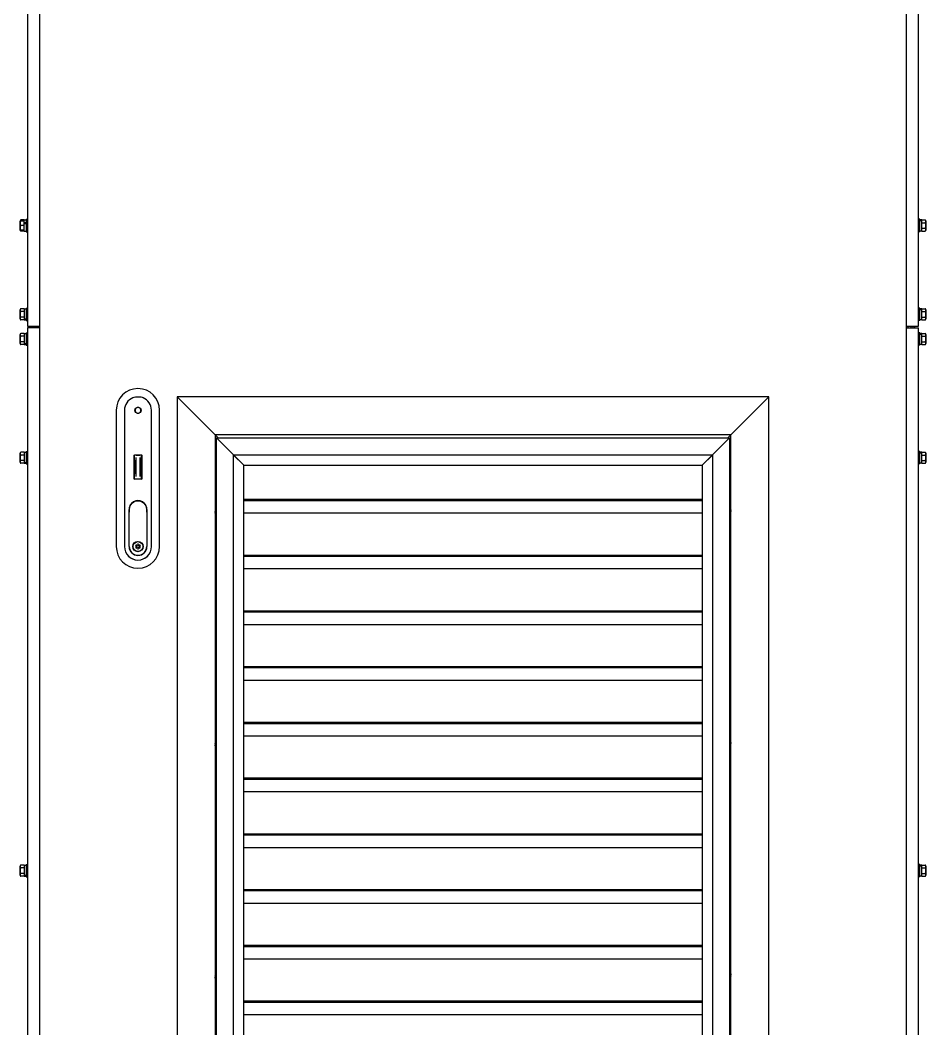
# Model space of a CAD drawing. Extents: x 61367 to 140945, y -1257 to 25588.
# Drawn here: x 92338 to 93216, y 14477 to 15454 of the extents above; entities that cross this region are included whole.
import ezdxf

# ---------------------------------------------------------------- set-up
doc = ezdxf.new("R2010")
doc.units = 0
doc.header["$MEASUREMENT"] = 0
doc.layers.get('0').update_dxf_attribs({"linetype": 'CONTINUOUS'})
for name, color, linetype in [('2401-00300-M6-16HWMC_0', 7, 'CONTINUOUS'), ('2401-00695-M4-16ST_0', 7, 'CONTINUOUS'), ('4212-62832_1_0', 7, 'CONTINUOUS'), ('4212-73754_1_0', 7, 'CONTINUOUS'), ('4212-73755_1_0', 7, 'CONTINUOUS'), ('4212-KH004_041_0', 7, 'CONTINUOUS'), ('4212-KH010_041_0', 7, 'CONTINUOUS'), ('WATER-PROOF-INNER-DOWN_0', 7, 'CONTINUOUS'), ('WATER-PROOF-INNER-SIDE_0', 7, 'CONTINUOUS'), ('WATER-PROOF-INNER_0', 7, 'CONTINUOUS'), ('WATER-PROOF-OUTER-DOWN_0', 7, 'CONTINUOUS'), ('WATER-PROOF-OUTER-SIDE_0', 7, 'CONTINUOUS'), ('WSP-0814_1_0', 7, 'CONTINUOUS'), ('WSP-0814_3_0', 7, 'CONTINUOUS')]:
    doc.layers.add(name, color=color, linetype=linetype)

# ---------------------------------------------------------------- blocks, each defined once
blk = doc.blocks.new('RYHTHYT')
at = {"layer": '2401-00300-M6-16HWMC_0', "color": 7, "linetype": 'Continuous'}
for p, q in [((-33466.09, -68442.52), (-33466.09, -68433.81)), ((-33466.05, -68433.53), (-33462.09, -68433.53)), ((-33462.09, -68432.81), (-33465.57, -68432.81)), ((-33462.09, -68443.54), (-33462.09, -68432.79)), ((-33462.09, -68432.79), (-33460.44, -68432.79)), ((-33462.09, -68435.15), (-33460.44, -68435.15)), ((-33462.09, -68436.07), (-33460.44, -68436.07)), ((-33460.44, -68432.16), (-33460.44, -68444.16)), ((-33460.44, -68432.16), (-33458.99, -68432.16)), ((-32594.54, -68432.16), (-32595.99, -68432.16)), ((-32594.54, -68444.16), (-32594.54, -68432.16)), ((-32592.89, -68432.79), (-32594.54, -68432.79)), ((-32592.89, -68433.22), (-32594.54, -68433.22)), ((-32592.89, -68433.71), (-32594.54, -68433.71)), ((-32592.89, -68443.54), (-32592.89, -68432.79)), ((-32592.89, -68432.81), (-32589.41, -68432.81)), ((-32592.89, -68435.49), (-32589.41, -68435.49)), ((-32588.89, -68433.81), (-32588.89, -68442.52)), ((-33462.09, -68442.8), (-33466.05, -68442.8)), ((-33462.09, -68438.16), (-33465.57, -68438.16)), ((-33462.09, -68443.52), (-33465.57, -68443.52)), ((-33462.09, -68443.54), (-33460.44, -68443.54)), ((-33460.44, -68444.16), (-33458.99, -68444.16)), ((-32594.54, -68444.16), (-32595.99, -68444.16)), ((-32592.89, -68443.54), (-32594.54, -68443.54)), ((-32592.89, -68440.84), (-32589.41, -68440.84)), ((-32592.89, -68443.52), (-32589.41, -68443.52)), ((-33466.09, -68528.52), (-33466.09, -68519.81)), ((-33462.09, -68518.81), (-33465.57, -68518.81)), ((-33462.09, -68521.49), (-33465.57, -68521.49)), ((-33462.09, -68518.79), (-33462.09, -68529.54)), ((-33462.09, -68518.79), (-33460.44, -68518.79)), ((-33460.44, -68518.16), (-33460.44, -68530.16)), ((-33460.44, -68518.16), (-33458.99, -68518.16)), ((-32594.54, -68518.16), (-32595.99, -68518.16)), ((-32594.54, -68530.16), (-32594.54, -68518.16)), ((-32592.89, -68518.79), (-32594.54, -68518.79)), ((-32592.89, -68519.22), (-32594.54, -68519.22)), ((-32592.89, -68519.71), (-32594.54, -68519.71)), ((-32592.89, -68529.54), (-32592.89, -68518.79)), ((-32592.89, -68518.81), (-32589.41, -68518.81)), ((-32592.89, -68521.49), (-32589.41, -68521.49)), ((-32588.89, -68519.81), (-32588.89, -68528.52)), ((-33462.09, -68526.84), (-33465.57, -68526.84)), ((-33462.09, -68529.52), (-33465.57, -68529.52)), ((-33462.09, -68528.61), (-33460.44, -68528.61)), ((-33462.09, -68529.11), (-33460.44, -68529.11)), ((-33462.09, -68529.54), (-33460.44, -68529.54)), ((-33460.44, -68530.16), (-33458.99, -68530.16)), ((-32594.54, -68530.16), (-32595.99, -68530.16)), ((-32592.89, -68529.54), (-32594.54, -68529.54)), ((-32592.89, -68526.84), (-32589.41, -68526.84)), ((-32592.89, -68529.52), (-32589.41, -68529.52)), ((-33466.09, -68552.52), (-33466.09, -68543.81)), ((-33462.09, -68542.81), (-33465.57, -68542.81)), ((-33462.09, -68542.79), (-33462.09, -68553.54)), ((-33462.09, -68542.79), (-33460.44, -68542.79)), ((-33460.44, -68542.16), (-33460.44, -68554.16)), ((-33460.44, -68542.16), (-33458.99, -68542.16)), ((-32594.54, -68542.16), (-32595.99, -68542.16)), ((-32594.54, -68554.16), (-32594.54, -68542.16)), ((-32592.89, -68542.79), (-32594.54, -68542.79)), ((-32592.89, -68543.22), (-32594.54, -68543.22)), ((-32592.89, -68543.71), (-32594.54, -68543.71)), ((-32592.89, -68553.54), (-32592.89, -68542.79)), ((-32592.89, -68542.81), (-32589.41, -68542.81)), ((-32588.89, -68543.81), (-32588.89, -68552.52)), ((-33462.09, -68545.49), (-33465.57, -68545.49)), ((-33462.09, -68550.84), (-33465.57, -68550.84)), ((-33462.09, -68553.52), (-33465.57, -68553.52)), ((-33462.09, -68552.61), (-33460.44, -68552.61)), ((-33462.09, -68553.11), (-33460.44, -68553.11)), ((-33462.09, -68553.54), (-33460.44, -68553.54)), ((-33460.44, -68554.16), (-33458.99, -68554.16)), ((-32594.54, -68554.16), (-32595.99, -68554.16)), ((-32592.89, -68553.54), (-32594.54, -68553.54)), ((-32592.89, -68545.49), (-32589.41, -68545.49)), ((-32592.89, -68550.84), (-32589.41, -68550.84)), ((-32592.89, -68553.52), (-32589.41, -68553.52)), ((-33466.09, -68667.52), (-33466.09, -68658.81)), ((-33462.09, -68657.81), (-33465.57, -68657.81)), ((-33462.09, -68660.49), (-33465.57, -68660.49)), ((-33462.09, -68657.79), (-33462.09, -68668.54)), ((-33462.09, -68657.79), (-33460.44, -68657.79)), ((-33460.44, -68657.16), (-33460.44, -68669.16)), ((-33460.44, -68657.16), (-33458.99, -68657.16)), ((-32594.54, -68657.16), (-32595.99, -68657.16)), ((-32594.54, -68669.16), (-32594.54, -68657.16)), ((-32592.89, -68657.79), (-32594.54, -68657.79)), ((-32592.89, -68658.22), (-32594.54, -68658.22)), ((-32592.89, -68658.71), (-32594.54, -68658.71)), ((-32592.89, -68668.54), (-32592.89, -68657.79)), ((-32592.89, -68657.81), (-32589.41, -68657.81)), ((-32592.89, -68660.49), (-32589.41, -68660.49)), ((-32588.89, -68658.81), (-32588.89, -68667.52)), ((-33462.09, -68665.84), (-33465.57, -68665.84)), ((-33462.09, -68668.52), (-33465.57, -68668.52)), ((-33462.09, -68667.61), (-33460.44, -68667.61)), ((-33462.09, -68668.11), (-33460.44, -68668.11)), ((-33462.09, -68668.54), (-33460.44, -68668.54)), ((-33460.44, -68669.16), (-33458.99, -68669.16)), ((-32594.54, -68669.16), (-32595.99, -68669.16)), ((-32592.89, -68668.54), (-32594.54, -68668.54)), ((-32592.89, -68665.84), (-32589.41, -68665.84)), ((-32592.89, -68668.52), (-32589.41, -68668.52)), ((-33466.09, -69067.52), (-33466.09, -69058.81)), ((-33462.09, -69057.81), (-33465.57, -69057.81)), ((-33462.09, -69060.49), (-33465.57, -69060.49)), ((-33462.09, -69057.79), (-33462.09, -69068.54)), ((-33462.09, -69057.79), (-33460.44, -69057.79)), ((-33460.44, -69057.16), (-33460.44, -69069.16)), ((-33460.44, -69057.16), (-33458.99, -69057.16)), ((-32594.54, -69057.16), (-32595.99, -69057.16)), ((-32594.54, -69069.16), (-32594.54, -69057.16)), ((-32592.89, -69057.79), (-32594.54, -69057.79)), ((-32592.89, -69058.22), (-32594.54, -69058.22)), ((-32592.89, -69058.71), (-32594.54, -69058.71)), ((-32592.89, -69068.54), (-32592.89, -69057.79)), ((-32592.89, -69057.81), (-32589.41, -69057.81)), ((-32592.89, -69060.49), (-32589.41, -69060.49)), ((-32588.89, -69058.81), (-32588.89, -69067.52)), ((-33462.09, -69065.84), (-33465.57, -69065.84)), ((-33462.09, -69068.52), (-33465.57, -69068.52)), ((-33462.09, -69067.61), (-33460.44, -69067.61)), ((-33462.09, -69068.11), (-33460.44, -69068.11)), ((-33462.09, -69068.54), (-33460.44, -69068.54)), ((-33460.44, -69069.16), (-33458.99, -69069.16)), ((-32594.54, -69069.16), (-32595.99, -69069.16)), ((-32592.89, -69068.54), (-32594.54, -69068.54)), ((-32592.89, -69065.84), (-32589.41, -69065.84)), ((-32592.89, -69068.52), (-32589.41, -69068.52))]:
    blk.add_line(p, q, dxfattribs=at)
for centre, start, end in [((-33464.87, -68433.81), 166.60803, 180), ((-33464.87, -68433.81), 124.94801, 166.60653), ((-32590.11, -68433.81), 0, 55.05199), ((-33464.87, -68442.52), 180, 193.39197), ((-33464.87, -68442.52), 193.39361, 235.05199), ((-32590.11, -68442.52), 304.94801, 0), ((-33464.87, -68519.81), 124.94801, 180), ((-32590.11, -68519.81), 0, 55.05199), ((-33464.87, -68528.52), 180, 235.05199), ((-32590.11, -68528.52), 304.94801, 0), ((-33464.87, -68543.81), 124.94801, 180), ((-32590.11, -68543.81), 0, 55.05199), ((-33464.87, -68552.52), 180, 235.05199), ((-32590.11, -68552.52), 304.94801, 0), ((-33464.87, -68658.81), 124.94801, 180), ((-32590.11, -68658.81), 0, 55.05199), ((-33464.87, -68667.52), 180, 235.05199), ((-32590.11, -68667.52), 304.94801, 0), ((-33464.87, -69058.81), 124.94801, 180), ((-32590.11, -69058.81), 0, 55.05199), ((-33464.87, -69067.52), 180, 235.05199), ((-32590.11, -69067.52), 304.94801, 0)]:
    blk.add_arc(centre, 1.22, start, end, dxfattribs=at)
for points, knots in [([(-33465.57, -68433.53), (-33465.82, -68433.84), (-33466.04, -68434.66), (-33466.06, -68435.85), (-33466.04, -68437.03), (-33465.82, -68437.86), (-33465.57, -68438.16)], [0, 0, 0, 0, 0.250791, 0.499999, 0.749207, 1, 1, 1, 1]), ([(-33465.57, -68432.81), (-33465.69, -68432.9), (-33465.89, -68433.12), (-33465.98, -68433.4), (-33466, -68433.52)], [0, 0, 0, 0, 0.538812, 1, 1, 1, 1]), ([(-32589.41, -68435.49), (-32589.29, -68435.41), (-32589.11, -68435.21), (-32588.94, -68434.73), (-32588.91, -68434.15), (-32588.94, -68433.56), (-32589.11, -68433.09), (-32589.29, -68432.89), (-32589.41, -68432.81)], [0, 0, 0, 0, 0.143491, 0.266268, 0.499999, 0.733731, 0.856509, 1, 1, 1, 1]), ([(-32589.41, -68440.84), (-32589.14, -68440.47), (-32588.94, -68439.53), (-32588.91, -68438.16), (-32588.94, -68436.8), (-32589.14, -68435.86), (-32589.41, -68435.49)], [0, 0, 0, 0, 0.248888, 0.499999, 0.75111, 1, 1, 1, 1]), ([(-33465.57, -68438.16), (-33465.82, -68438.47), (-33466.04, -68439.3), (-33466.06, -68440.48), (-33466.04, -68441.67), (-33465.82, -68442.49), (-33465.57, -68442.8)], [0, 0, 0, 0, 0.250792, 0.5, 0.749207, 1, 1, 1, 1]), ([(-33466, -68442.8), (-33465.98, -68442.93), (-33465.89, -68443.21), (-33465.69, -68443.43), (-33465.57, -68443.52)], [0, 0, 0, 0, 0.461192, 1, 1, 1, 1]), ([(-32589.41, -68443.52), (-32589.29, -68443.44), (-32589.11, -68443.24), (-32588.94, -68442.77), (-32588.91, -68442.18), (-32588.94, -68441.59), (-32589.11, -68441.12), (-32589.29, -68440.92), (-32589.41, -68440.84)], [0, 0, 0, 0, 0.14349, 0.266269, 0.5, 0.733731, 0.856508, 1, 1, 1, 1]), ([(-33465.57, -68518.81), (-33465.68, -68518.89), (-33465.87, -68519.09), (-33466.04, -68519.56), (-33466.06, -68520.15), (-33466.04, -68520.73), (-33465.87, -68521.21), (-33465.68, -68521.41), (-33465.57, -68521.49)], [0, 0, 0, 0, 0.14349, 0.266269, 0.5, 0.733731, 0.856508, 1, 1, 1, 1]), ([(-33465.57, -68521.49), (-33465.83, -68521.86), (-33466.03, -68522.8), (-33466.06, -68524.16), (-33466.03, -68525.53), (-33465.83, -68526.47), (-33465.57, -68526.84)], [0, 0, 0, 0, 0.248888, 0.499999, 0.75111, 1, 1, 1, 1]), ([(-32589.41, -68521.49), (-32589.29, -68521.41), (-32589.11, -68521.21), (-32588.94, -68520.73), (-32588.91, -68520.15), (-32588.94, -68519.56), (-32589.11, -68519.09), (-32589.29, -68518.89), (-32589.41, -68518.81)], [0, 0, 0, 0, 0.143491, 0.266268, 0.499999, 0.733731, 0.856509, 1, 1, 1, 1]), ([(-32589.41, -68526.84), (-32589.14, -68526.47), (-32588.94, -68525.53), (-32588.91, -68524.16), (-32588.94, -68522.8), (-32589.14, -68521.86), (-32589.41, -68521.49)], [0, 0, 0, 0, 0.248888, 0.499999, 0.75111, 1, 1, 1, 1]), ([(-33465.57, -68526.84), (-33465.68, -68526.92), (-33465.87, -68527.12), (-33466.04, -68527.59), (-33466.06, -68528.18), (-33466.04, -68528.77), (-33465.87, -68529.24), (-33465.68, -68529.44), (-33465.57, -68529.52)], [0, 0, 0, 0, 0.143491, 0.266268, 0.499999, 0.733731, 0.856509, 1, 1, 1, 1]), ([(-32589.41, -68529.52), (-32589.29, -68529.44), (-32589.11, -68529.24), (-32588.94, -68528.77), (-32588.91, -68528.18), (-32588.94, -68527.59), (-32589.11, -68527.12), (-32589.29, -68526.92), (-32589.41, -68526.84)], [0, 0, 0, 0, 0.14349, 0.266269, 0.5, 0.733731, 0.856508, 1, 1, 1, 1]), ([(-33465.57, -68542.81), (-33465.68, -68542.89), (-33465.87, -68543.09), (-33466.04, -68543.56), (-33466.06, -68544.15), (-33466.04, -68544.73), (-33465.87, -68545.21), (-33465.68, -68545.41), (-33465.57, -68545.49)], [0, 0, 0, 0, 0.14349, 0.266269, 0.5, 0.733731, 0.856508, 1, 1, 1, 1]), ([(-32589.41, -68545.49), (-32589.29, -68545.41), (-32589.11, -68545.21), (-32588.94, -68544.73), (-32588.91, -68544.15), (-32588.94, -68543.56), (-32589.11, -68543.09), (-32589.29, -68542.89), (-32589.41, -68542.81)], [0, 0, 0, 0, 0.143491, 0.266268, 0.499999, 0.733731, 0.856509, 1, 1, 1, 1]), ([(-33465.57, -68545.49), (-33465.83, -68545.86), (-33466.03, -68546.8), (-33466.06, -68548.16), (-33466.03, -68549.53), (-33465.83, -68550.47), (-33465.57, -68550.84)], [0, 0, 0, 0, 0.248888, 0.499999, 0.75111, 1, 1, 1, 1]), ([(-33465.57, -68550.84), (-33465.68, -68550.92), (-33465.87, -68551.12), (-33466.04, -68551.59), (-33466.06, -68552.18), (-33466.04, -68552.77), (-33465.87, -68553.24), (-33465.68, -68553.44), (-33465.57, -68553.52)], [0, 0, 0, 0, 0.143491, 0.266268, 0.499999, 0.733731, 0.856509, 1, 1, 1, 1]), ([(-32589.41, -68550.84), (-32589.14, -68550.47), (-32588.94, -68549.53), (-32588.91, -68548.16), (-32588.94, -68546.8), (-32589.14, -68545.86), (-32589.41, -68545.49)], [0, 0, 0, 0, 0.248888, 0.499999, 0.75111, 1, 1, 1, 1]), ([(-32589.41, -68553.52), (-32589.29, -68553.44), (-32589.11, -68553.24), (-32588.94, -68552.77), (-32588.91, -68552.18), (-32588.94, -68551.59), (-32589.11, -68551.12), (-32589.29, -68550.92), (-32589.41, -68550.84)], [0, 0, 0, 0, 0.14349, 0.266269, 0.5, 0.733731, 0.856508, 1, 1, 1, 1]), ([(-33465.57, -68657.81), (-33465.68, -68657.89), (-33465.87, -68658.09), (-33466.04, -68658.56), (-33466.06, -68659.15), (-33466.04, -68659.73), (-33465.87, -68660.21), (-33465.68, -68660.41), (-33465.57, -68660.49)], [0, 0, 0, 0, 0.14349, 0.266269, 0.5, 0.733731, 0.856508, 1, 1, 1, 1]), ([(-33465.57, -68660.49), (-33465.83, -68660.86), (-33466.03, -68661.8), (-33466.06, -68663.16), (-33466.03, -68664.53), (-33465.83, -68665.47), (-33465.57, -68665.84)], [0, 0, 0, 0, 0.248888, 0.499999, 0.75111, 1, 1, 1, 1]), ([(-32589.41, -68660.49), (-32589.29, -68660.41), (-32589.11, -68660.21), (-32588.94, -68659.73), (-32588.91, -68659.15), (-32588.94, -68658.56), (-32589.11, -68658.09), (-32589.29, -68657.89), (-32589.41, -68657.81)], [0, 0, 0, 0, 0.143491, 0.266268, 0.499999, 0.733731, 0.856509, 1, 1, 1, 1]), ([(-32589.41, -68665.84), (-32589.14, -68665.47), (-32588.94, -68664.53), (-32588.91, -68663.16), (-32588.94, -68661.8), (-32589.14, -68660.86), (-32589.41, -68660.49)], [0, 0, 0, 0, 0.248888, 0.499999, 0.75111, 1, 1, 1, 1]), ([(-33465.57, -68665.84), (-33465.68, -68665.92), (-33465.87, -68666.12), (-33466.04, -68666.59), (-33466.06, -68667.18), (-33466.04, -68667.77), (-33465.87, -68668.24), (-33465.68, -68668.44), (-33465.57, -68668.52)], [0, 0, 0, 0, 0.143491, 0.266268, 0.499999, 0.733731, 0.856509, 1, 1, 1, 1]), ([(-32589.41, -68668.52), (-32589.29, -68668.44), (-32589.11, -68668.24), (-32588.94, -68667.77), (-32588.91, -68667.18), (-32588.94, -68666.59), (-32589.11, -68666.12), (-32589.29, -68665.92), (-32589.41, -68665.84)], [0, 0, 0, 0, 0.14349, 0.266269, 0.5, 0.733731, 0.856508, 1, 1, 1, 1]), ([(-33465.57, -69057.81), (-33465.68, -69057.89), (-33465.87, -69058.09), (-33466.04, -69058.56), (-33466.06, -69059.15), (-33466.04, -69059.73), (-33465.87, -69060.21), (-33465.68, -69060.41), (-33465.57, -69060.49)], [0, 0, 0, 0, 0.14349, 0.266269, 0.5, 0.733731, 0.856508, 1, 1, 1, 1]), ([(-33465.57, -69060.49), (-33465.83, -69060.86), (-33466.03, -69061.8), (-33466.06, -69063.16), (-33466.03, -69064.53), (-33465.83, -69065.47), (-33465.57, -69065.84)], [0, 0, 0, 0, 0.248888, 0.499999, 0.75111, 1, 1, 1, 1]), ([(-32589.41, -69060.49), (-32589.29, -69060.41), (-32589.11, -69060.21), (-32588.94, -69059.73), (-32588.91, -69059.15), (-32588.94, -69058.56), (-32589.11, -69058.09), (-32589.29, -69057.89), (-32589.41, -69057.81)], [0, 0, 0, 0, 0.143491, 0.266268, 0.499999, 0.733731, 0.856509, 1, 1, 1, 1]), ([(-32589.41, -69065.84), (-32589.14, -69065.47), (-32588.94, -69064.53), (-32588.91, -69063.16), (-32588.94, -69061.8), (-32589.14, -69060.86), (-32589.41, -69060.49)], [0, 0, 0, 0, 0.248888, 0.499999, 0.75111, 1, 1, 1, 1]), ([(-33465.57, -69065.84), (-33465.68, -69065.92), (-33465.87, -69066.12), (-33466.04, -69066.59), (-33466.06, -69067.18), (-33466.04, -69067.77), (-33465.87, -69068.24), (-33465.68, -69068.44), (-33465.57, -69068.52)], [0, 0, 0, 0, 0.143491, 0.266268, 0.499999, 0.733731, 0.856509, 1, 1, 1, 1]), ([(-32589.41, -69068.52), (-32589.29, -69068.44), (-32589.11, -69068.24), (-32588.94, -69067.77), (-32588.91, -69067.18), (-32588.94, -69066.59), (-32589.11, -69066.12), (-32589.29, -69065.92), (-32589.41, -69065.84)], [0, 0, 0, 0, 0.14349, 0.266269, 0.5, 0.733731, 0.856508, 1, 1, 1, 1])]:
    blk.add_open_spline(points, degree=3, knots=knots, dxfattribs=at)
at = {"layer": '2401-00695-M4-16ST_0', "color": 7, "linetype": 'Continuous'}
for p, q in [((-33276.69, -68713.4), (-33276.69, -68713.52)), ((-33276.62, -68715.46), (-33276.62, -68717.13)), ((-32778.35, -68714.87), (-32778.35, -68713.2)), ((-32778.29, -68716.74), (-32778.29, -68716.99)), ((-33276.69, -68938.4), (-33276.69, -68938.52)), ((-33276.62, -68940.46), (-33276.62, -68942.13)), ((-32778.35, -68939.87), (-32778.35, -68938.2)), ((-32778.29, -68941.74), (-32778.29, -68941.99)), ((-33276.69, -69163.4), (-33276.69, -69163.52)), ((-33276.62, -69165.46), (-33276.62, -69167.13)), ((-32778.35, -69164.87), (-32778.35, -69163.2)), ((-32778.29, -69166.74), (-32778.29, -69166.99))]:
    blk.add_line(p, q, dxfattribs=at)
for centre in [(-33276.99, -68715.16), (-32777.99, -68715.16), (-33276.99, -68940.16), (-32777.99, -68940.16), (-33276.99, -69165.16), (-32777.99, -69165.16)]:
    blk.add_circle(centre, 0.2, dxfattribs=at)
for centre, start, end in [((-33276.99, -68715.16), 59.87498, 98.63478), ((-33276.99, -68715.16), 261.34018, 300.004), ((-32777.99, -68715.16), 81.34334, 120.00776), ((-32777.99, -68715.16), 239.86526, 278.63487), ((-33276.99, -68940.16), 59.87498, 98.63478), ((-33276.99, -68940.16), 261.34018, 300.004), ((-32777.99, -68940.16), 81.34334, 120.00776), ((-32777.99, -68940.16), 239.86526, 278.63487), ((-33276.99, -69165.16), 59.87498, 98.63478), ((-33276.99, -69165.16), 261.34018, 300.004), ((-32777.99, -69165.16), 81.34334, 120.00776), ((-32777.99, -69165.16), 239.86526, 278.63487)]:
    blk.add_arc(centre, 2, start, end, dxfattribs=at)
for points, knots in [([(-33276.99, -68714.35), (-33277, -68714.38), (-33277.09, -68714.54), (-33277.19, -68714.69), (-33277.29, -68714.8)], [0, 0, 0, 0, 0.201768, 1, 1, 1, 1]), ([(-33277.29, -68716.74), (-33277.28, -68716.69), (-33277.21, -68716.42), (-33277.09, -68716.17), (-33276.99, -68715.97)], [0, 0, 0, 0, 0.194813, 1, 1, 1, 1]), ([(-33277.06, -68717.16), (-33277.11, -68717.16), (-33277.22, -68717.13), (-33277.28, -68717.04), (-33277.29, -68716.99)], [0, 0, 0, 0, 0.518556, 1, 1, 1, 1]), ([(-33276.69, -68713.52), (-33276.7, -68713.64), (-33276.78, -68713.93), (-33276.91, -68714.2), (-33276.99, -68714.35)], [0, 0, 0, 0, 0.414722, 1, 1, 1, 1]), ([(-33276.99, -68715.97), (-33276.97, -68715.94), (-33276.86, -68715.76), (-33276.74, -68715.58), (-33276.62, -68715.46)], [0, 0, 0, 0, 0.192336, 1, 1, 1, 1]), ([(-33276.93, -68713.17), (-33276.87, -68713.17), (-33276.74, -68713.21), (-33276.69, -68713.34), (-33276.69, -68713.4)], [0, 0, 0, 0, 0.502949, 1, 1, 1, 1]), ([(-33276.62, -68715.46), (-33276.56, -68715.49), (-33276.34, -68715.58), (-33276.13, -68715.69), (-33275.99, -68715.78)], [0, 0, 0, 0, 0.280836, 1, 1, 1, 1]), ([(-32778.99, -68714.54), (-32778.94, -68714.57), (-32778.74, -68714.7), (-32778.52, -68714.8), (-32778.35, -68714.87)], [0, 0, 0, 0, 0.220892, 1, 1, 1, 1]), ([(-32777.99, -68714.35), (-32778.01, -68714.38), (-32778.11, -68714.57), (-32778.23, -68714.75), (-32778.35, -68714.87)], [0, 0, 0, 0, 0.192322, 1, 1, 1, 1]), ([(-32778.29, -68716.74), (-32778.28, -68716.69), (-32778.21, -68716.42), (-32778.09, -68716.17), (-32777.99, -68715.97)], [0, 0, 0, 0, 0.194813, 1, 1, 1, 1]), ([(-32778.06, -68717.16), (-32778.11, -68717.16), (-32778.22, -68717.13), (-32778.28, -68717.04), (-32778.29, -68716.99)], [0, 0, 0, 0, 0.518556, 1, 1, 1, 1]), ([(-32777.69, -68713.52), (-32777.7, -68713.64), (-32777.78, -68713.93), (-32777.91, -68714.2), (-32777.99, -68714.35)], [0, 0, 0, 0, 0.414722, 1, 1, 1, 1]), ([(-32777.99, -68715.97), (-32777.97, -68715.94), (-32777.88, -68715.79), (-32777.78, -68715.64), (-32777.69, -68715.53)], [0, 0, 0, 0, 0.201734, 1, 1, 1, 1]), ([(-32777.93, -68713.17), (-32777.87, -68713.17), (-32777.74, -68713.21), (-32777.69, -68713.34), (-32777.69, -68713.4)], [0, 0, 0, 0, 0.502949, 1, 1, 1, 1]), ([(-33276.99, -68939.35), (-33277, -68939.38), (-33277.09, -68939.54), (-33277.19, -68939.69), (-33277.29, -68939.8)], [0, 0, 0, 0, 0.201768, 1, 1, 1, 1]), ([(-33277.29, -68941.74), (-33277.28, -68941.69), (-33277.21, -68941.42), (-33277.09, -68941.17), (-33276.99, -68940.97)], [0, 0, 0, 0, 0.194813, 1, 1, 1, 1]), ([(-33277.06, -68942.16), (-33277.11, -68942.16), (-33277.22, -68942.13), (-33277.28, -68942.04), (-33277.29, -68941.99)], [0, 0, 0, 0, 0.518556, 1, 1, 1, 1]), ([(-33276.69, -68938.52), (-33276.7, -68938.64), (-33276.78, -68938.93), (-33276.91, -68939.2), (-33276.99, -68939.35)], [0, 0, 0, 0, 0.414722, 1, 1, 1, 1]), ([(-33276.99, -68940.97), (-33276.97, -68940.94), (-33276.86, -68940.76), (-33276.74, -68940.58), (-33276.62, -68940.46)], [0, 0, 0, 0, 0.192336, 1, 1, 1, 1]), ([(-33276.93, -68938.17), (-33276.87, -68938.17), (-33276.74, -68938.21), (-33276.69, -68938.34), (-33276.69, -68938.4)], [0, 0, 0, 0, 0.502949, 1, 1, 1, 1]), ([(-33276.62, -68940.46), (-33276.56, -68940.49), (-33276.34, -68940.58), (-33276.13, -68940.69), (-33275.99, -68940.78)], [0, 0, 0, 0, 0.280836, 1, 1, 1, 1]), ([(-32778.99, -68939.54), (-32778.94, -68939.57), (-32778.74, -68939.7), (-32778.52, -68939.8), (-32778.35, -68939.87)], [0, 0, 0, 0, 0.220892, 1, 1, 1, 1]), ([(-32777.99, -68939.35), (-32778.01, -68939.38), (-32778.11, -68939.57), (-32778.23, -68939.75), (-32778.35, -68939.87)], [0, 0, 0, 0, 0.192322, 1, 1, 1, 1]), ([(-32778.29, -68941.74), (-32778.28, -68941.69), (-32778.21, -68941.42), (-32778.09, -68941.17), (-32777.99, -68940.97)], [0, 0, 0, 0, 0.194813, 1, 1, 1, 1]), ([(-32778.06, -68942.16), (-32778.11, -68942.16), (-32778.22, -68942.13), (-32778.28, -68942.04), (-32778.29, -68941.99)], [0, 0, 0, 0, 0.518556, 1, 1, 1, 1]), ([(-32777.69, -68938.52), (-32777.7, -68938.64), (-32777.78, -68938.93), (-32777.91, -68939.2), (-32777.99, -68939.35)], [0, 0, 0, 0, 0.414722, 1, 1, 1, 1]), ([(-32777.99, -68940.97), (-32777.97, -68940.94), (-32777.88, -68940.79), (-32777.78, -68940.64), (-32777.69, -68940.53)], [0, 0, 0, 0, 0.201734, 1, 1, 1, 1]), ([(-32777.93, -68938.17), (-32777.87, -68938.17), (-32777.74, -68938.21), (-32777.69, -68938.34), (-32777.69, -68938.4)], [0, 0, 0, 0, 0.502949, 1, 1, 1, 1]), ([(-33276.99, -69164.35), (-33277, -69164.38), (-33277.09, -69164.54), (-33277.19, -69164.69), (-33277.29, -69164.8)], [0, 0, 0, 0, 0.201768, 1, 1, 1, 1]), ([(-33277.29, -69166.74), (-33277.28, -69166.69), (-33277.21, -69166.42), (-33277.09, -69166.17), (-33276.99, -69165.97)], [0, 0, 0, 0, 0.194813, 1, 1, 1, 1]), ([(-33277.06, -69167.16), (-33277.11, -69167.16), (-33277.22, -69167.13), (-33277.28, -69167.04), (-33277.29, -69166.99)], [0, 0, 0, 0, 0.518556, 1, 1, 1, 1]), ([(-33276.69, -69163.52), (-33276.7, -69163.64), (-33276.78, -69163.93), (-33276.91, -69164.2), (-33276.99, -69164.35)], [0, 0, 0, 0, 0.414722, 1, 1, 1, 1]), ([(-33276.99, -69165.97), (-33276.97, -69165.94), (-33276.86, -69165.76), (-33276.74, -69165.58), (-33276.62, -69165.46)], [0, 0, 0, 0, 0.192336, 1, 1, 1, 1]), ([(-33276.93, -69163.17), (-33276.87, -69163.17), (-33276.74, -69163.21), (-33276.69, -69163.34), (-33276.69, -69163.4)], [0, 0, 0, 0, 0.502949, 1, 1, 1, 1]), ([(-33276.62, -69165.46), (-33276.56, -69165.49), (-33276.34, -69165.58), (-33276.13, -69165.69), (-33275.99, -69165.78)], [0, 0, 0, 0, 0.280836, 1, 1, 1, 1]), ([(-32778.99, -69164.54), (-32778.94, -69164.57), (-32778.74, -69164.7), (-32778.52, -69164.8), (-32778.35, -69164.87)], [0, 0, 0, 0, 0.220892, 1, 1, 1, 1]), ([(-32777.99, -69164.35), (-32778.01, -69164.38), (-32778.11, -69164.57), (-32778.23, -69164.75), (-32778.35, -69164.87)], [0, 0, 0, 0, 0.192322, 1, 1, 1, 1]), ([(-32778.29, -69166.74), (-32778.28, -69166.69), (-32778.21, -69166.42), (-32778.09, -69166.17), (-32777.99, -69165.97)], [0, 0, 0, 0, 0.194813, 1, 1, 1, 1]), ([(-32778.06, -69167.16), (-32778.11, -69167.16), (-32778.22, -69167.13), (-32778.28, -69167.04), (-32778.29, -69166.99)], [0, 0, 0, 0, 0.518556, 1, 1, 1, 1]), ([(-32777.69, -69163.52), (-32777.7, -69163.64), (-32777.78, -69163.93), (-32777.91, -69164.2), (-32777.99, -69164.35)], [0, 0, 0, 0, 0.414722, 1, 1, 1, 1]), ([(-32777.99, -69165.97), (-32777.97, -69165.94), (-32777.88, -69165.79), (-32777.78, -69165.64), (-32777.69, -69165.53)], [0, 0, 0, 0, 0.201734, 1, 1, 1, 1]), ([(-32777.93, -69163.17), (-32777.87, -69163.17), (-32777.74, -69163.21), (-32777.69, -69163.34), (-32777.69, -69163.4)], [0, 0, 0, 0, 0.502949, 1, 1, 1, 1])]:
    blk.add_open_spline(points, degree=3, knots=knots, dxfattribs=at)
at = {"layer": '4212-62832_1_0', "color": 7, "linetype": 'Continuous'}
for p, q in [((-33446.99, -69588.16), (-33446.99, -67513.16)), ((-32607.99, -67513.16), (-32607.99, -69588.16))]:
    blk.add_line(p, q, dxfattribs=at)
at = {"layer": '4212-73754_1_0', "color": 7, "linetype": 'Continuous'}
for p, q in [((-33458.99, -67514.86), (-33458.99, -68535.66)), ((-32595.99, -68535.66), (-32595.99, -67514.86)), ((-33458.99, -68535.66), (-33446.99, -68535.66)), ((-32607.99, -68535.66), (-32595.99, -68535.66))]:
    blk.add_line(p, q, dxfattribs=at)
at = {"layer": '4212-73755_1_0', "color": 7, "linetype": 'Continuous'}
for p, q in [((-33458.99, -68537.16), (-33458.99, -69588.66)), ((-33446.99, -68537.16), (-33458.99, -68537.16)), ((-33455.49, -68535.66), (-33455.49, -68536.96)), ((-33453.99, -68535.66), (-33453.99, -68536.96)), ((-32607.99, -68537.16), (-32595.99, -68537.16)), ((-32600.99, -68536.96), (-32600.99, -68535.66)), ((-32599.49, -68536.96), (-32599.49, -68535.66)), ((-32595.99, -69588.66), (-32595.99, -68537.16))]:
    blk.add_line(p, q, dxfattribs=at)
for centre, radius, start, end in [((-33455.69, -68536.96), 0.2, 270, 0), ((-33455.69, -68536.96), 1.7, 353.23169, 0), ((-32599.29, -68536.96), 1.7, 180, 186.76831), ((-32599.29, -68536.96), 0.2, 180, 270)]:
    blk.add_arc(centre, radius, start, end, dxfattribs=at)
at = {"layer": '4212-KH004_041_0', "color": 7, "linetype": 'Continuous'}
for p, q in [((-33451.99, -68535.66), (-33451.99, -68537.16)), ((-33448.99, -68535.66), (-33448.99, -68537.16))]:
    blk.add_line(p, q, dxfattribs=at)
at = {"layer": '4212-KH010_041_0', "color": 7, "linetype": 'Continuous'}
for p, q in [((-32605.99, -68537.16), (-32605.99, -68535.66)), ((-32602.99, -68537.16), (-32602.99, -68535.66))]:
    blk.add_line(p, q, dxfattribs=at)
at = {"layer": 'WATER-PROOF-INNER-DOWN_0', "color": 7, "linetype": 'Continuous'}
for p, q in [((-33275.99, -68643.86), (-33259.39, -68660.46)), ((-33275.99, -68643.86), (-32778.99, -68643.86)), ((-32795.59, -68660.46), (-32778.99, -68643.86)), ((-33259.39, -68660.46), (-32795.59, -68660.46)), ((-33259.29, -68660.57), (-33249.39, -68670.47)), ((-32805.59, -68670.47), (-32795.69, -68660.57)), ((-33249.39, -68670.47), (-32805.59, -68670.47))]:
    blk.add_line(p, q, dxfattribs=at)
at = {"layer": 'WATER-PROOF-INNER-SIDE_0', "color": 7, "linetype": 'Continuous'}
for p, q in [((-33275.99, -69459.86), (-33275.99, -68643.86)), ((-33275.99, -68643.86), (-33259.39, -68660.46)), ((-32795.59, -68660.46), (-32778.99, -68643.86)), ((-32778.99, -68643.86), (-32778.99, -69459.86)), ((-33259.39, -69443.26), (-33259.39, -68660.46)), ((-33259.34, -68660.51), (-33249.39, -68670.47)), ((-32805.59, -68670.47), (-32795.63, -68660.51)), ((-32795.59, -68660.46), (-32795.59, -69443.26)), ((-33249.39, -69433.26), (-33249.39, -68670.47)), ((-32805.59, -68670.47), (-32805.59, -69433.26))]:
    blk.add_line(p, q, dxfattribs=at)
at = {"layer": 'WATER-PROOF-INNER_0', "color": 7, "linetype": 'Continuous'}
for p, q in [((-33249.39, -68703.35), (-32805.59, -68703.35)), ((-33249.39, -68704.46), (-32805.59, -68704.46)), ((-33249.39, -68716.55), (-32805.59, -68716.55)), ((-33249.39, -68757.35), (-32805.59, -68757.35)), ((-33249.39, -68758.46), (-32805.59, -68758.46)), ((-33249.39, -68770.55), (-32805.59, -68770.55)), ((-33249.39, -68811.35), (-32805.59, -68811.35)), ((-33249.39, -68812.46), (-32805.59, -68812.46)), ((-33249.39, -68824.55), (-32805.59, -68824.55)), ((-33249.39, -68865.35), (-32805.59, -68865.35)), ((-33249.39, -68866.46), (-32805.59, -68866.46)), ((-33249.39, -68878.55), (-32805.59, -68878.55)), ((-33249.39, -68919.35), (-32805.59, -68919.35)), ((-33249.39, -68920.46), (-32805.59, -68920.46)), ((-33249.39, -68932.55), (-32805.59, -68932.55)), ((-33249.39, -68973.35), (-32805.59, -68973.35)), ((-33249.39, -68974.46), (-32805.59, -68974.46)), ((-33249.39, -68986.55), (-32805.59, -68986.55)), ((-33249.39, -69027.35), (-32805.59, -69027.35)), ((-33249.39, -69028.46), (-32805.59, -69028.46)), ((-33249.39, -69040.55), (-32805.59, -69040.55)), ((-33249.39, -69081.35), (-32805.59, -69081.35)), ((-33249.39, -69082.46), (-32805.59, -69082.46)), ((-33249.39, -69094.55), (-32805.59, -69094.55)), ((-33249.39, -69135.35), (-32805.59, -69135.35)), ((-33249.39, -69136.46), (-32805.59, -69136.46)), ((-33249.39, -69148.55), (-32805.59, -69148.55)), ((-33249.39, -69189.35), (-32805.59, -69189.35)), ((-33249.39, -69190.46), (-32805.59, -69190.46)), ((-33249.39, -69202.55), (-32805.59, -69202.55))]:
    blk.add_line(p, q, dxfattribs=at)
at = {"layer": 'WATER-PROOF-OUTER-DOWN_0', "color": 7, "linetype": 'Continuous'}
for p, q in [((-33274.34, -68643.81), (-33313.99, -68604.16)), ((-32740.99, -68604.16), (-33313.99, -68604.16)), ((-32780.64, -68643.81), (-32740.99, -68604.16)), ((-32777.69, -68640.86), (-33277.29, -68640.86))]:
    blk.add_line(p, q, dxfattribs=at)
at = {"layer": 'WATER-PROOF-OUTER-SIDE_0', "color": 7, "linetype": 'Continuous'}
for p, q in [((-33313.99, -68604.16), (-33313.99, -69498.16)), ((-33274.34, -68643.81), (-33313.99, -68604.16)), ((-32780.64, -68643.81), (-32740.99, -68604.16)), ((-32740.99, -69498.16), (-32740.99, -68604.16)), ((-33277.29, -68640.86), (-33277.29, -69461.46)), ((-32777.69, -69461.46), (-32777.69, -68640.86))]:
    blk.add_line(p, q, dxfattribs=at)
at = {"layer": 'WSP-0814_1_0', "color": 7, "linetype": 'Continuous'}
for p, q in [((-33347.04, -68605.05), (-33347.03, -68605.05)), ((-33372.99, -68617.16), (-33372.99, -68749.16)), ((-33365.07, -68617.16), (-33365.07, -68619.04)), ((-33365.06, -68621.49), (-33365.07, -68621.95)), ((-33365.07, -68621.95), (-33365.07, -68749.16)), ((-33338.9, -68619.04), (-33338.9, -68617.16)), ((-33338.9, -68749.16), (-33338.9, -68621.95)), ((-33330.99, -68749.16), (-33330.99, -68617.16)), ((-33355.69, -68683.38), (-33355.69, -68660.95)), ((-33355.29, -68667.25), (-33355.29, -68660.46)), ((-33355.23, -68667.48), (-33355.23, -68660.46)), ((-33352.02, -68660.3), (-33352, -68660.3)), ((-33348.74, -68660.45), (-33348.74, -68667.48)), ((-33348.69, -68660.45), (-33348.69, -68667.25)), ((-33348.22, -68660.95), (-33348.22, -68683.38)), ((-33355.23, -68667.48), (-33355.21, -68667.46)), ((-33354.86, -68665.91), (-33354.86, -68665.92)), ((-33349.2, -68665.92), (-33349.19, -68665.91)), ((-33348.77, -68667.46), (-33348.74, -68667.48)), ((-33355.29, -68683.87), (-33355.29, -68677.08)), ((-33355.23, -68683.87), (-33355.23, -68676.85)), ((-33355.21, -68676.87), (-33355.23, -68676.85)), ((-33354.86, -68678.41), (-33354.86, -68678.41)), ((-33349.19, -68678.41), (-33349.2, -68678.41)), ((-33348.74, -68676.85), (-33348.77, -68676.87)), ((-33348.74, -68676.85), (-33348.74, -68683.87)), ((-33348.69, -68677.08), (-33348.69, -68683.87)), ((-33351.93, -68684.03), (-33352, -68684.03)), ((-33360.59, -68713.44), (-33360.59, -68713.16)), ((-33360.59, -68749.16), (-33360.59, -68715.29)), ((-33360.49, -68749.16), (-33360.49, -68713.16)), ((-33343.49, -68713.16), (-33343.49, -68749.16)), ((-33343.39, -68713.16), (-33343.39, -68713.44)), ((-33343.39, -68715.29), (-33343.39, -68749.16)), ((-33353.79, -68749.04), (-33354.07, -68748.43)), ((-33354.07, -68749.9), (-33353.79, -68749.29)), ((-33353.67, -68747.72), (-33353, -68747.66)), ((-33352.78, -68747.54), (-33352.4, -68746.99)), ((-33351.58, -68746.99), (-33351.19, -68747.54)), ((-33350.98, -68747.66), (-33350.31, -68747.72)), ((-33349.9, -68748.43), (-33350.18, -68749.04)), ((-33350.18, -68749.29), (-33349.9, -68749.9)), ((-33353, -68750.67), (-33353.67, -68750.61)), ((-33352.4, -68751.34), (-33352.78, -68750.79)), ((-33351.19, -68750.79), (-33351.58, -68751.34)), ((-33350.31, -68750.61), (-33350.98, -68750.67))]:
    blk.add_line(p, q, dxfattribs=at)
for points in [[(-33352.86, -68604.41), (-33354.34, -68604.49), (-33355.97, -68604.75), (-33356.93, -68605.05)], [(-33347.04, -68605.05), (-33347.6, -68604.86), (-33348.77, -68604.6), (-33350.04, -68604.46), (-33351.11, -68604.41)], [(-33365.03, -68620.44), (-33365.03, -68620.47), (-33365.03, -68620.54), (-33365.02, -68620.62), (-33365.02, -68620.7), (-33365.03, -68620.79), (-33365.03, -68620.83)], [(-33338.95, -68620.83), (-33338.95, -68620.77), (-33338.95, -68620.68), (-33338.95, -68620.6), (-33338.95, -68620.53), (-33338.95, -68620.47), (-33338.94, -68620.44)], [(-33338.9, -68621.95), (-33338.9, -68621.9), (-33338.91, -68621.68), (-33338.92, -68621.49)], [(-33355.69, -68660.95), (-33355.67, -68660.78), (-33355.55, -68660.6), (-33355.37, -68660.48), (-33355.2, -68660.46)], [(-33348.71, -68660.45), (-33348.56, -68660.47), (-33348.37, -68660.58), (-33348.24, -68660.77), (-33348.22, -68660.95)], [(-33355.2, -68683.87), (-33355.35, -68683.85), (-33355.54, -68683.74), (-33355.66, -68683.55), (-33355.69, -68683.38)], [(-33348.22, -68683.38), (-33348.24, -68683.55), (-33348.36, -68683.73), (-33348.54, -68683.85), (-33348.71, -68683.87)]]:
    blk.add_lwpolyline(points, dxfattribs=at)
for centre, radius in [((-33351.99, -68617.16), 3), ((-33351.99, -68749.16), 5), ((-33351.99, -68749.16), 4.75), ((-33351.99, -68749.16), 1.25)]:
    blk.add_circle(centre, radius, dxfattribs=at)
for centre, radius, start, end in [((-33351.99, -68617.16), 21, 0, 180), ((-33351.99, -68617.16), 13.08, 112.25225, 180), ((-33351.99, -68640.5), 36.1, 88.61298, 91.38703), ((-33351.99, -68617.16), 13.08, 0, 67.75103), ((-33338.72, -68620.33), 26.32, 178.29341, 179.49358), ((-33360.15, -68620.15), 4.88, 179.44448, 183.49024), ((-33365.26, -68620.33), 26.32, 0.50617, 1.7061), ((-33343.81, -68620.15), 4.88, 356.50646, 0.55956), ((-33351.99, -68547.93), 112.37, 268.35452, 269.98508), ((-33351.99, -68549.53), 110.97, 268.33985, 271.69414), ((-33351.98, -68547.98), 112.32, 269.99233, 271.67961), ((-33351.99, -68672.16), 5.5, 128.36354, 132.67049), ((-33351.99, -68672.16), 5.6, 129.83844, 131.6605), ((-33356.09, -68667.25), 0.8, 309.83844, 0), ((-33351.99, -68672.16), 5.6, 125.69895, 128.36919), ((-33355.78, -68667.46), 0.548, 326.52677, 342.10295), ((-33351.99, -68672.16), 5.6, 52.45816, 54.30991), ((-33348.2, -68667.46), 0.548, 197.1104, 213.48094), ((-33347.89, -68667.25), 0.8, 180, 230.16156), ((-33351.99, -68672.16), 5.5, 46.27989, 51.69982), ((-33348.28, -68667.53), 0.433, 227.18126, 231.33909), ((-33351.99, -68672.16), 5.6, 47.33136, 50.16156), ((-33351.99, -68672.16), 5.5, 227.32952, 231.63646), ((-33351.99, -68672.16), 5.6, 228.3395, 230.16156), ((-33356.09, -68677.08), 0.8, 0, 50.16156), ((-33355.69, -68676.8), 0.43, 47.85577, 51.33777), ((-33351.99, -68672.16), 5.6, 232.45527, 234.29943), ((-33355.78, -68676.87), 0.548, 17.09797, 33.47372), ((-33351.99, -68672.16), 5.6, 305.69013, 308.30694), ((-33348.2, -68676.87), 0.548, 146.51953, 162.09702), ((-33347.89, -68677.08), 0.8, 129.83844, 180), ((-33351.99, -68672.16), 5.5, 308.30018, 313.64442), ((-33351.99, -68672.16), 5.6, 309.83844, 312.66864), ((-33351.99, -68796.38), 112.35, 90.00182, 91.64559), ((-33351.99, -68794.8), 110.97, 88.30587, 91.66014), ((-33351.98, -68796.41), 112.38, 88.32066, 89.97149), ((-33351.99, -68713.16), 8.6, 359.99816, 180), ((-33351.99, -68713.16), 8.5, 359.99994, 180), ((-33352.13, -68713.07), 8.16, 130.56593, 131.06624), ((-33352.14, -68713.05), 8.14, 128.7223, 130.56641), ((-33351.99, -68714.36), 8.65, 169.20718, 189.49586), ((-33351.99, -68714.36), 8.65, 350.50418, 10.79589), ((-33351.99, -68749.16), 21, 180, 0), ((-33351.99, -68749.16), 13.08, 180, 0), ((-33351.99, -68749.16), 8.6, 180, 0), ((-33351.99, -68749.16), 8.5, 180, 0), ((-33353.62, -68748.22), 0.5, 95.32849, 204.67043), ((-33354.07, -68749.16), 0.3, 335.32984, 24.67044), ((-33353.03, -68747.36), 0.3, 275.32984, 324.67044), ((-33351.99, -68747.28), 0.5, 35.32883, 144.67043), ((-33350.95, -68747.36), 0.3, 215.32984, 264.67044), ((-33350.35, -68748.22), 0.5, 335.32962, 84.67043), ((-33349.91, -68749.16), 0.3, 155.32984, 204.67044), ((-33359.68, -68756.46), 2.5, 223.49035, 228.31165), ((-33351.99, -68749.16), 13.1, 223.49035, 316.50965), ((-33353.62, -68750.11), 0.5, 155.32962, 264.67043), ((-33353.03, -68750.97), 0.3, 35.32984, 84.67044), ((-33351.99, -68751.05), 0.5, 215.32883, 324.67043), ((-33350.95, -68750.97), 0.3, 95.32984, 144.67044), ((-33350.35, -68750.11), 0.5, 275.32849, 24.67043), ((-33344.3, -68756.46), 2.5, 311.68835, 316.50965)]:
    blk.add_arc(centre, radius, start, end, dxfattribs=at)
blk.add_ellipse((-33341.9, -68619.04), major_axis=(3, 0), ratio=1, start_param=-0.169592, end_param=0, dxfattribs=at)
for points in [[(-33365.07, -68619.04), (-33365.08, -68619.21), (-33365.07, -68619.39), (-33365, -68619.54)], [(-33360.35, -68713.16), (-33360.34, -68710.87), (-33359.22, -68708.42), (-33357.49, -68706.91)], [(-33346.49, -68706.91), (-33344.76, -68708.42), (-33343.63, -68710.87), (-33343.63, -68713.16)]]:
    blk.add_open_spline(points, degree=3, dxfattribs=at)
for points, knots in [([(-33365.03, -68621.2), (-33365.04, -68621.25), (-33365.05, -68621.35), (-33365.06, -68621.44), (-33365.06, -68621.49)], [0, 0, 0, 0, 0.500479, 1, 1, 1, 1]), ([(-33365.03, -68620.83), (-33365.03, -68620.89), (-33365.03, -68621.01), (-33365.03, -68621.14), (-33365.03, -68621.2)], [0, 0, 0, 0, 0.491152, 1, 1, 1, 1]), ([(-33349.24, -68617.16), (-33349.24, -68616.9), (-33349.31, -68616.38), (-33349.64, -68615.66), (-33350.16, -68615.06), (-33350.82, -68614.63), (-33351.58, -68614.41), (-33352.37, -68614.4), (-33353.13, -68614.62), (-33353.8, -68615.05), (-33354.33, -68615.65), (-33354.66, -68616.37), (-33354.74, -68616.9), (-33354.74, -68617.16)], [0, 0, 0, 0, 0.091229, 0.182072, 0.272285, 0.362558, 0.453404, 0.544048, 0.634824, 0.725532, 0.816633, 0.908383, 1, 1, 1, 1]), ([(-33354.74, -68617.16), (-33354.74, -68617.43), (-33354.66, -68617.95), (-33354.33, -68618.67), (-33353.82, -68619.27), (-33353.15, -68619.7), (-33352.39, -68619.92), (-33351.6, -68619.93), (-33350.84, -68619.71), (-33350.17, -68619.28), (-33349.65, -68618.68), (-33349.31, -68617.96), (-33349.24, -68617.43), (-33349.24, -68617.16)], [0, 0, 0, 0, 0.091229, 0.182072, 0.272285, 0.362558, 0.453404, 0.544048, 0.634824, 0.725532, 0.816633, 0.908383, 1, 1, 1, 1]), ([(-33338.91, -68621.49), (-33338.92, -68621.44), (-33338.93, -68621.34), (-33338.96, -68621.25), (-33338.98, -68621.2)], [0, 0, 0, 0, 0.494081, 1, 1, 1, 1]), ([(-33338.94, -68621.19), (-33338.94, -68621.13), (-33338.94, -68621.01), (-33338.94, -68620.88), (-33338.95, -68620.83)], [0, 0, 0, 0, 0.517638, 1, 1, 1, 1]), ([(-33355.42, -68667.87), (-33355.4, -68667.85), (-33355.37, -68667.82), (-33355.34, -68667.78), (-33355.32, -68667.76)], [0, 0, 0, 0, 0.494555, 1, 1, 1, 1]), ([(-33355.26, -68667.62), (-33355.25, -68667.6), (-33355.24, -68667.55), (-33355.23, -68667.5), (-33355.23, -68667.48)], [0, 0, 0, 0, 0.505439, 1, 1, 1, 1]), ([(-33354.86, -68678.41), (-33354.9, -68678.41), (-33354.85, -68678.16), (-33354.93, -68677.9), (-33354.91, -68677.28), (-33354.95, -68676.18), (-33354.96, -68674.43), (-33354.97, -68672.16), (-33354.96, -68669.9), (-33354.95, -68668.15), (-33354.91, -68667.05), (-33354.93, -68666.43), (-33354.85, -68666.17), (-33354.9, -68665.91), (-33354.86, -68665.91)], [0, 0, 0, 0, 0.009899, 0.038474, 0.084534, 0.146578, 0.308829, 0.499994, 0.691159, 0.853416, 0.915462, 0.961525, 0.990102, 1, 1, 1, 1]), ([(-33354.86, -68665.92), (-33354.82, -68665.95), (-33354.85, -68666.15), (-33354.8, -68666.49), (-33354.8, -68667.08), (-33354.77, -68668.19), (-33354.76, -68669.92), (-33354.75, -68672.16), (-33354.76, -68674.41), (-33354.77, -68676.14), (-33354.8, -68677.25), (-33354.8, -68677.84), (-33354.85, -68678.18), (-33354.82, -68678.38), (-33354.86, -68678.41)], [0, 0, 0, 0, 0.011378, 0.040949, 0.087523, 0.149634, 0.310829, 0.499994, 0.689159, 0.85036, 0.912473, 0.95905, 0.988622, 1, 1, 1, 1]), ([(-33354.02, -68662.95), (-33353.99, -68663.36), (-33353.92, -68666.44), (-33353.91, -68669.51), (-33353.91, -68672.16)], [0, 0, 0, 0, 0.135729, 1, 1, 1, 1]), ([(-33350.04, -68662.95), (-33350.12, -68664.07), (-33350.14, -68667.14), (-33350.17, -68670.21), (-33350.17, -68672.16)], [0, 0, 0, 0, 0.365558, 1, 1, 1, 1]), ([(-33349.2, -68678.41), (-33349.23, -68678.38), (-33349.21, -68678.18), (-33349.26, -68677.84), (-33349.26, -68677.25), (-33349.3, -68676.13), (-33349.32, -68674.41), (-33349.33, -68672.16), (-33349.32, -68669.92), (-33349.3, -68668.2), (-33349.26, -68667.08), (-33349.26, -68666.49), (-33349.21, -68666.15), (-33349.23, -68665.95), (-33349.2, -68665.92)], [0, 0, 0, 0, 0.011717, 0.041493, 0.08817, 0.150289, 0.311252, 0.499993, 0.688734, 0.849704, 0.911825, 0.958504, 0.988283, 1, 1, 1, 1]), ([(-33349.19, -68665.91), (-33349.15, -68665.91), (-33349.19, -68666.17), (-33349.12, -68666.43), (-33349.13, -68667.05), (-33349.08, -68668.15), (-33349.07, -68669.9), (-33349.06, -68672.16), (-33349.07, -68674.43), (-33349.08, -68676.18), (-33349.13, -68677.28), (-33349.12, -68677.9), (-33349.19, -68678.16), (-33349.15, -68678.41), (-33349.19, -68678.41)], [0, 0, 0, 0, 0.009953, 0.038539, 0.084597, 0.146634, 0.308859, 0.499993, 0.691127, 0.853359, 0.915397, 0.961459, 0.990046, 1, 1, 1, 1]), ([(-33348.74, -68667.48), (-33348.74, -68667.5), (-33348.74, -68667.55), (-33348.73, -68667.59), (-33348.72, -68667.62)], [0, 0, 0, 0, 0.494734, 1, 1, 1, 1]), ([(-33348.65, -68667.76), (-33348.64, -68667.77), (-33348.62, -68667.81), (-33348.59, -68667.83), (-33348.58, -68667.85)], [0, 0, 0, 0, 0.503945, 1, 1, 1, 1]), ([(-33355.32, -68676.57), (-33355.33, -68676.55), (-33355.36, -68676.52), (-33355.39, -68676.49), (-33355.4, -68676.48)], [0, 0, 0, 0, 0.504185, 1, 1, 1, 1]), ([(-33355.23, -68676.85), (-33355.23, -68676.83), (-33355.24, -68676.78), (-33355.25, -68676.73), (-33355.26, -68676.71)], [0, 0, 0, 0, 0.494736, 1, 1, 1, 1]), ([(-33353.91, -68672.16), (-33353.91, -68673.19), (-33353.93, -68676.27), (-33353.89, -68679.34), (-33354.02, -68681.38)], [0, 0, 0, 0, 0.335532, 1, 1, 1, 1]), ([(-33350.17, -68672.16), (-33350.17, -68674.11), (-33350.14, -68677.19), (-33350.12, -68680.26), (-33350.04, -68681.38)], [0, 0, 0, 0, 0.634441, 1, 1, 1, 1]), ([(-33348.72, -68676.71), (-33348.73, -68676.73), (-33348.74, -68676.78), (-33348.74, -68676.83), (-33348.74, -68676.85)], [0, 0, 0, 0, 0.505439, 1, 1, 1, 1]), ([(-33348.55, -68676.46), (-33348.57, -68676.48), (-33348.61, -68676.51), (-33348.64, -68676.55), (-33348.65, -68676.57)], [0, 0, 0, 0, 0.494552, 1, 1, 1, 1]), ([(-33357.23, -68706.7), (-33355.75, -68705.51), (-33351.81, -68704.15), (-33347.93, -68705.66), (-33346.49, -68706.91)], [0, 0, 0, 0, 0.500169, 1, 1, 1, 1])]:
    blk.add_open_spline(points, degree=3, knots=knots, dxfattribs=at)
at = {"layer": 'WSP-0814_3_0', "color": 7, "linetype": 'Continuous'}
blk.add_circle((-33351.99, -68617.16), 3, dxfattribs=at)
for points in [[(-33349.24, -68617.16), (-33349.24, -68616.9), (-33349.31, -68616.38), (-33349.64, -68615.66), (-33350.16, -68615.06), (-33350.82, -68614.63), (-33351.58, -68614.41), (-33352.37, -68614.4), (-33353.13, -68614.62), (-33353.8, -68615.05), (-33354.33, -68615.65), (-33354.66, -68616.37), (-33354.74, -68616.9), (-33354.74, -68617.16)], [(-33354.74, -68617.16), (-33354.74, -68617.43), (-33354.66, -68617.95), (-33354.33, -68618.67), (-33353.82, -68619.27), (-33353.15, -68619.7), (-33352.39, -68619.92), (-33351.6, -68619.93), (-33350.84, -68619.71), (-33350.17, -68619.28), (-33349.65, -68618.68), (-33349.31, -68617.96), (-33349.24, -68617.43), (-33349.24, -68617.16)]]:
    blk.add_open_spline(points, degree=3, knots=[0, 0, 0, 0, 0.091229, 0.182072, 0.272285, 0.362558, 0.453404, 0.544048, 0.634824, 0.725532, 0.816633, 0.908383, 1, 1, 1, 1], dxfattribs=at)

msp = doc.modelspace()

# ---------------------------------------------------------------- block references
at = {"lineweight": -3}
msp.add_blockref('RYHTHYT', (125804.399, 83693.606), dxfattribs=at)

doc.saveas('drawing.dxf')
